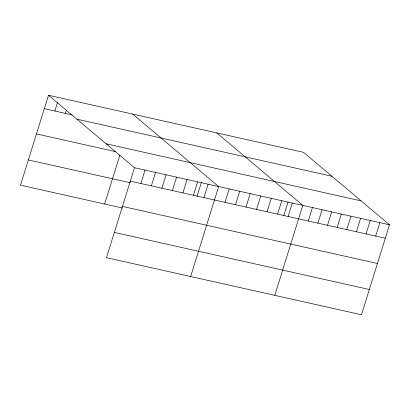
<?xml version="1.0" encoding="UTF-8"?>
<svg xmlns="http://www.w3.org/2000/svg" width="410" height="410" viewBox="0 0 410 410"><rect width="100%" height="100%" fill="white"/><g stroke="black" fill="none" stroke-linecap="round" stroke-linejoin="round"><path stroke-width="0.61" d="M48.513 95.243L134.5 167.731L106.487 257.67L361.487 314.757L389.5 224.813L303.513 152.33L48.513 95.243L20.5 185.187L122.595 208.039M54.848 111.023L57.513 102.48M65.369 113.38L66.317 110.331M104.647 204.021L119.894 155.072M140.84 183.511L145.022 170.083M151.357 185.863L155.539 172.441M161.878 188.221L166.06 174.793M172.395 190.573L176.577 177.151M182.916 192.931L187.098 179.503M193.433 195.283L197.615 181.861M197.02 196.457L201.525 182.004M203.949 197.64L208.131 184.213M190.64 276.509L218.653 186.57L132.661 114.082M224.987 202.35L229.169 188.923M235.509 204.703L239.691 191.275M246.026 207.055L250.208 193.633M256.547 209.413L260.724 195.985M267.064 211.765L271.246 198.343M277.58 214.122L281.762 200.695M283.72 215.865L288.045 201.992M288.102 216.475L292.284 203.052M274.787 295.349L302.8 205.405L216.813 132.922M308.253 220.99L312.435 207.562M317.888 223.142L322.065 209.72M327.518 225.3L331.7 211.878M337.153 227.458L341.335 214.03M346.783 229.615L350.965 216.188M356.418 231.773L360.6 218.345M366.053 233.925L370.235 220.503M375.683 236.083L379.865 222.661M44.331 108.67L72.175 114.902M76.89 119.166L331.885 176.249M106.129 143.808L361.123 200.895M36.469 133.921L115.666 151.649M134.5 167.731L389.5 224.813M130.324 181.153L385.318 238.241M28.367 159.936L130.457 182.788M122.457 206.404L377.456 263.492M114.354 232.419L369.354 289.506"/></g></svg>
